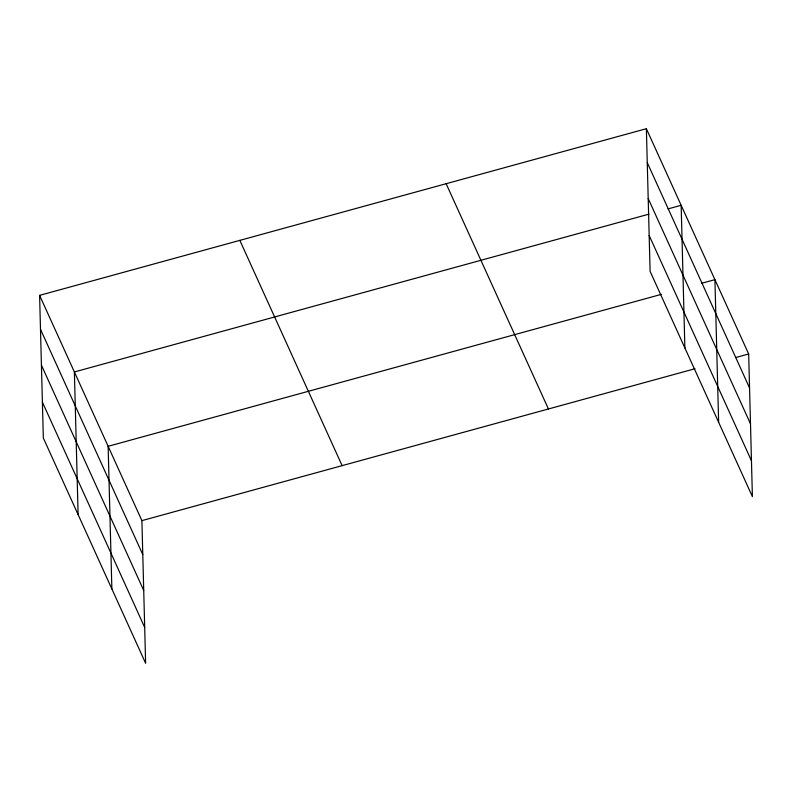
<?xml version="1.0" encoding="UTF-8"?>
<svg xmlns="http://www.w3.org/2000/svg" width="792" height="792" viewBox="0 0 792 792"><rect width="100%" height="100%" fill="white"/><g stroke="black" fill="none" stroke-linecap="round" stroke-linejoin="round"><path stroke-width="1.19" d="M39.6 295.367L141.897 520.641L145.629 663.29L43.332 438.016L39.6 295.367L646.371 128.71L748.668 353.984L752.4 496.633L650.103 271.359L646.371 128.71M648.975 214.137L74.379 371.963L78.111 514.612M668.042 208.9L681.15 205.306L684.882 347.955M661.271 294.377L108.138 446.302L111.87 588.951M701.801 283.239L714.909 279.645L718.641 422.294M141.897 520.641L695.029 368.716M735.55 357.578L748.668 353.984M647.262 162.657L749.549 387.932M648.202 198.535L750.489 423.799M649.163 235.491L751.459 460.766M446.134 183.704L548.43 408.979M239.837 240.372L342.124 465.637M40.491 329.314L142.778 554.588M41.431 365.191L143.718 590.456M42.392 402.148L144.689 627.413"/></g></svg>
